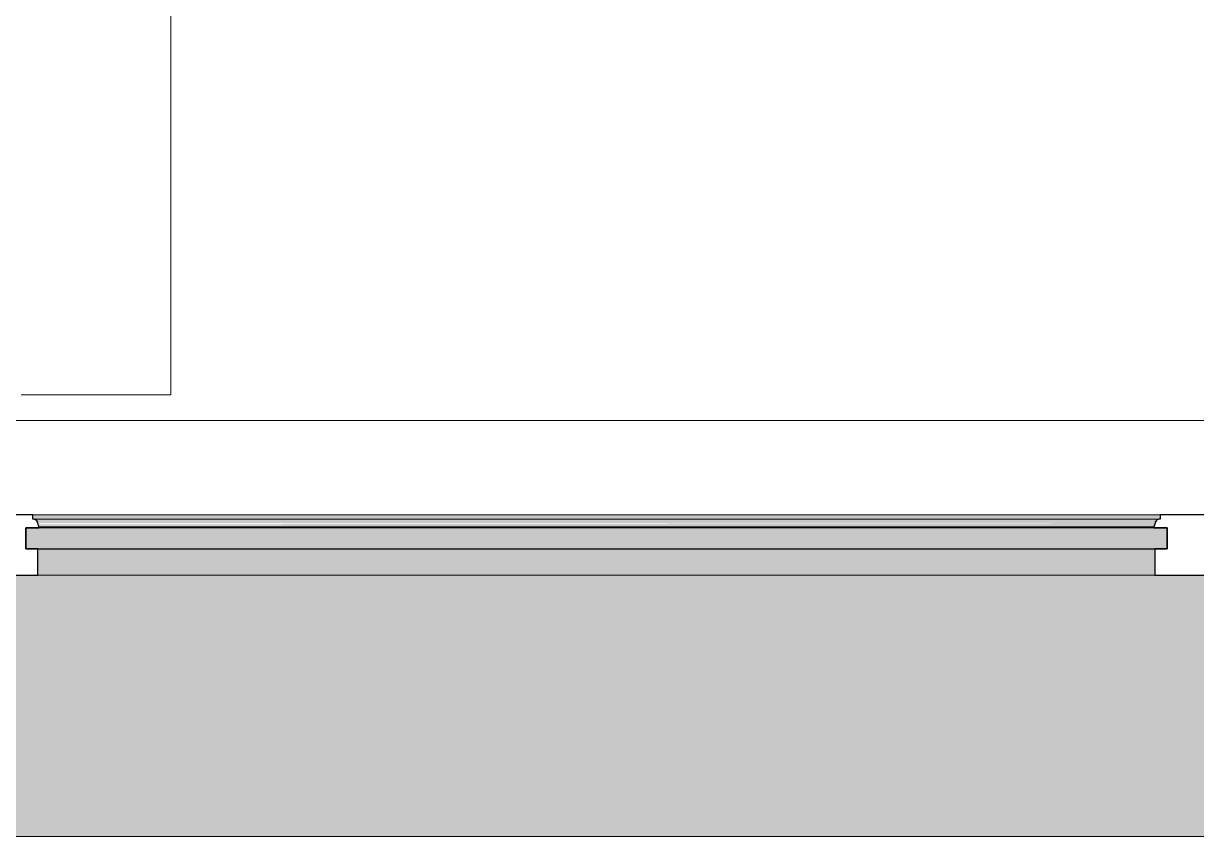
# Model space of a CAD drawing. Header units: millimetres. Extents: x 155927 to 326028, y -36033 to 97293.
# Drawn here: x 209650 to 210983, y 8897 to 9821 of the extents above; entities that cross this region are included whole.
import ezdxf

# ---------------------------------------------------------------- set-up
doc = ezdxf.new("R2010")
doc.units = ezdxf.units.MM
doc.header["$MEASUREMENT"] = 0
for name, color, linetype, lineweight in [('A-GLAZ', 7, 'CONTINUOUS', 9), ('I-FURN', 8, 'CONTINUOUS', 9), ('I-WALL', 7, 'CONTINUOUS', 9)]:
    doc.layers.add(name, color=color, linetype=linetype, lineweight=lineweight)

msp = doc.modelspace()

# ---------------------------------------------------------------- hatches: boundary and pattern name
at = {"layer": 'A-GLAZ'}
h = msp.add_hatch(color=256, dxfattribs=at)
h.paths.add_polyline_path([(212231.4, 9255.8), (212228.6, 9257.5), (212229.9, 9256.4), (212231, 9255.9)], flags=0)
h.paths.add_polyline_path([(207097.4, 9255.8), (207094.6, 9257.5), (207095.9, 9256.4), (207097, 9255.9)], flags=0)
h.paths.add_polyline_path([(209664.4, 9255.8), (209661.6, 9257.5), (209662.9, 9256.4), (209664, 9255.9)], flags=0)
for points in [[(210938.8, 9257.5), (210941.6, 9257.5), (210941.6, 9262.5), (209660, 9262.5), (209660, 9257.5), (210937.8, 9257.5)], [(210859.2, 9252.6), (210935.8, 9252.6), (210937.6, 9256.2), (210937.8, 9257.5), (209662.9, 9257), (209665.6, 9253.9), (209666.3, 9252.6)], [(210949.6, 9223.6), (210949.6, 9247.5), (209652.1, 9247.5), (209652.1, 9223.6), (210859.2, 9223.6)], [(210934.4, 9247.5), (210934.4, 9248.6), (210859.2, 9247.5)], [(209666, 9193.6), (210935.6, 9193.6), (210935.6, 9223.6), (209666, 9223.6)], [(213667.8, 8896.6), (213667.8, 8933.6), (213567.8, 8933.6), (213567.8, 9198.3), (213563.5, 9198.3), (213563.5, 9193.6), (212172.2, 9193.6), (212172.2, 9198.3), (210996.5, 9198.3), (210996.5, 9193.6), (209605.2, 9193.6), (209605.2, 9198.3), (208429.5, 9198.3), (208429.5, 9193.6), (207038.2, 9193.6), (207038.2, 9198.3), (207033.8, 9198.3), (207033.8, 8896.6), (213567.8, 8896.6)]]:
    msp.add_hatch(color=256, dxfattribs=at).paths.add_polyline_path(points, flags=0)
h = msp.add_hatch(color=256, dxfattribs=at)
h.paths.add_polyline_path([(210859.2, 9248.6), (210934.4, 9248.6), (210935.6, 9252.6), (209666, 9251.5), (209667.3, 9248.6)], flags=0)
h.paths.add_polyline_path([(209667.3, 9251.2), (209666.3, 9251.2), (210859.2, 9251.2)], flags=0)

# ---------------------------------------------------------------- linework, layer by layer
at = {"layer": 'A-GLAZ', "lineweight": 30}
for p, q in [((209660, 9262.5), (209600.8, 9262.5)), ((209660, 9257.5), (209660, 9262.5)), ((209661.6, 9257.5), (209660, 9257.5)), ((210941.6, 9257.5), (210940.1, 9257.5)), ((210941.6, 9262.5), (210941.6, 9257.5)), ((211000.8, 9262.5), (210941.6, 9262.5)), ((210949.6, 9247.5), (209652.1, 9247.5)), ((209652.1, 9247.5), (209652.1, 9223.6)), ((209652.1, 9223.6), (209652.1, 9247.5)), ((209652.1, 9247.5), (209667.3, 9247.5)), ((209667.3, 9247.5), (209667.3, 9248.6)), ((210934.4, 9248.6), (210934.4, 9247.5)), ((210934.4, 9247.5), (210949.6, 9247.5)), ((210949.6, 9223.6), (210949.6, 9247.5)), ((210949.6, 9247.5), (210949.6, 9223.6)), ((209652.1, 9223.6), (210949.6, 9223.6)), ((209666, 9223.6), (209652.1, 9223.6)), ((209666, 9193.6), (209666, 9223.6)), ((210949.6, 9223.6), (210935.6, 9223.6)), ((210935.6, 9223.6), (210935.6, 9193.6)), ((209605.2, 9193.6), (209666, 9193.6)), ((210935.6, 9193.6), (210996.5, 9193.6))]:
    msp.add_line(p, q, dxfattribs=at)
at = {"layer": 'A-GLAZ'}
for p, q in [((210941.6, 9262.5), (209660, 9262.5)), ((209660, 9257.5), (209661.6, 9257.5)), ((209661.6, 9257.5), (210940.1, 9257.5)), ((210940.1, 9257.5), (210941.6, 9257.5)), ((209667.3, 9248.6), (210934.4, 9248.6)), ((209666, 9193.6), (210935.6, 9193.6)), ((207033.8, 8896.6), (213667.8, 8896.6))]:
    msp.add_line(p, q, dxfattribs=at)
at = {"layer": 'A-GLAZ', "lineweight": 30}
for centre, radius, start, end in [((209660.5, 9252.2), 5.36, 3.4261, 78.0476), ((210941.2, 9252.2), 5.36, 101.9524, 176.5739), ((209673.2, 9253), 7.4, 183.4261, 216.5739), ((210928.5, 9253), 7.4, 323.4261, 356.5739)]:
    msp.add_arc(centre, radius, start, end, dxfattribs=at)
at = {"layer": 'A-GLAZ'}
for points, knots in [([(209664, 9256.2), (209663.9, 9256.4), (209663.5, 9256.7), (209662.7, 9257.2), (209662, 9257.4), (209661.6, 9257.5)], [-0.4, -0.4, -0.4, -0.4, -0.3, -0.2, 0, 0, 0, 0]), ([(209665.8, 9252.6), (209665.8, 9253), (209665.7, 9253.7), (209665.3, 9254.6), (209665.1, 9255), (209665, 9255.2)], [-1, -1, -1, -1, -0.8, -0.7, -0.6, -0.6, -0.6, -0.6]), ([(210936.7, 9255.2), (210936.6, 9255), (210936.4, 9254.6), (210936, 9253.7), (210935.9, 9253), (210935.8, 9252.6)], [0.6, 0.6, 0.6, 0.6, 0.7, 0.8, 1, 1, 1, 1]), ([(210940.1, 9257.5), (210939.6, 9257.4), (210939, 9257.2), (210938.2, 9256.7), (210937.8, 9256.4), (210937.6, 9256.2)], [0, 0, 0, 0, 0.2, 0.3, 0.4, 0.4, 0.4, 0.4])]:
    msp.add_open_spline(points, degree=3, knots=knots, dxfattribs=at)
for points in [[(209667.3, 9248.6), (209667, 9249), (209666.7, 9249.4), (209666.5, 9249.8)], [(210935.1, 9249.8), (210934.9, 9249.4), (210934.7, 9249), (210934.4, 9248.6)]]:
    msp.add_open_spline(points, degree=3, dxfattribs=at)
at = {"layer": 'I-FURN'}
for p, q in [((209817, 9398.6), (209817, 10198.6)), ((209647, 9398.6), (209817, 9398.6))]:
    msp.add_line(p, q, dxfattribs=at)
at = {"layer": 'I-WALL'}
msp.add_line((209600.8, 9369.6), (211000.8, 9369.6), dxfattribs=at)

doc.saveas('drawing.dxf')
